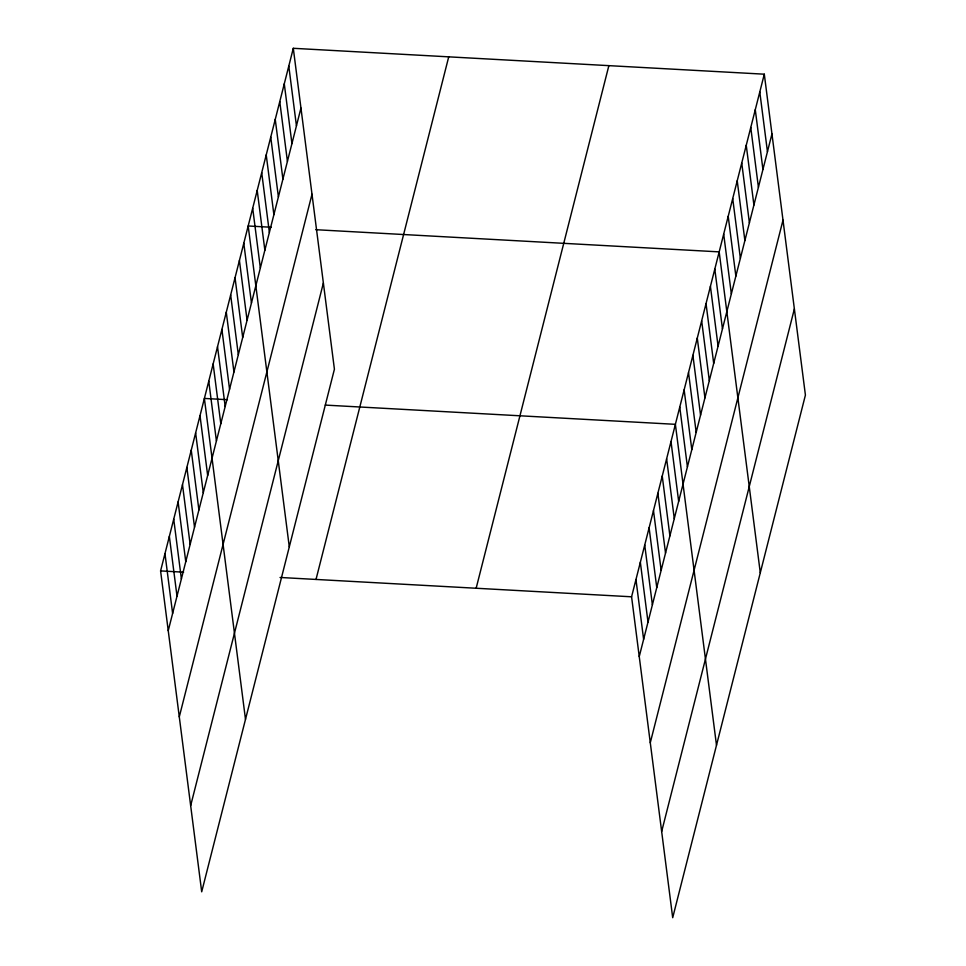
<?xml version="1.0" encoding="UTF-8"?>
<svg xmlns="http://www.w3.org/2000/svg" width="966" height="966" viewBox="0 0 966 966"><rect width="100%" height="100%" fill="white"/><g stroke="black" fill="none" stroke-linecap="round" stroke-linejoin="round"><path stroke-width="1.45" d="M293.302 48.3L334.417 369.205L201.701 891.811L160.585 570.906L293.302 48.3L764.299 74.189L805.415 395.094L672.698 917.7L631.583 596.795L764.299 74.189M168.241 630.677L300.957 108.071M179.29 716.857L311.994 194.251M190.664 805.644L323.369 283.038M316.015 579.443L448.731 56.837M476.153 588.246L608.87 65.64M639.25 656.566L771.955 133.96M650.287 742.733L783.003 220.139M661.662 831.521L794.366 308.927M271.204 227.251L248.177 225.984L289.293 546.901M315.822 229.703L719.175 251.872L760.29 572.778M227.408 399.707L204.381 398.439L245.497 719.356M325.276 405.092L675.379 424.328L716.494 745.245M160.585 570.906L183.612 572.174M280.043 577.463L631.583 596.795M759.783 91.951L767.451 151.722M755.279 109.726L762.935 169.497M750.763 127.488L758.419 187.271M746.247 145.262L753.915 205.034M741.743 163.025L749.399 222.808M737.227 180.799L744.883 240.57M732.711 198.561L740.379 258.345M728.207 216.336L735.863 276.107M723.691 234.098L731.347 293.881M714.804 269.116L722.459 328.887M710.421 286.359L718.076 346.142M706.037 303.614L713.693 363.385M701.666 320.857L709.322 380.628M697.283 338.1L704.938 397.871M692.9 355.343L700.555 415.114M688.517 372.598L696.184 432.37M684.145 389.841L691.801 449.613M679.762 407.084L687.418 466.856M671.008 441.571L678.663 501.354M666.625 458.826L674.28 518.597M662.241 476.069L669.897 535.84M657.87 493.312L665.526 553.083M653.487 510.555L661.142 570.338M649.104 527.81L656.759 587.582M644.733 545.053L652.388 604.825M640.349 562.297L648.005 622.068M635.966 579.54L643.622 639.311M288.786 66.074L296.441 125.846M284.282 83.837L291.937 143.608M279.766 101.611L287.421 161.382M275.25 119.373L282.905 179.145M270.746 137.148L278.401 196.919M266.23 154.91L273.885 214.681M261.714 172.685L269.369 232.456M257.21 190.447L264.865 250.218M252.694 208.221L260.349 267.993M243.794 243.227L251.462 303.01M239.423 260.482L247.079 320.253M235.04 277.725L242.695 337.496M230.657 294.968L238.324 354.739M226.286 312.211L233.941 371.982M221.902 329.454L229.558 389.238M217.519 346.709L225.175 406.481M213.148 363.953L220.803 423.724M208.765 381.196L216.42 440.967M200.01 415.694L207.666 475.465M195.627 432.937L203.283 492.708M191.244 450.18L198.899 509.951M186.861 467.423L194.528 527.207M182.489 484.678L190.145 544.45M178.106 501.922L185.762 561.693M173.723 519.165L181.391 578.936M169.352 536.408L177.007 596.179M164.969 553.663L172.624 613.434"/></g></svg>
